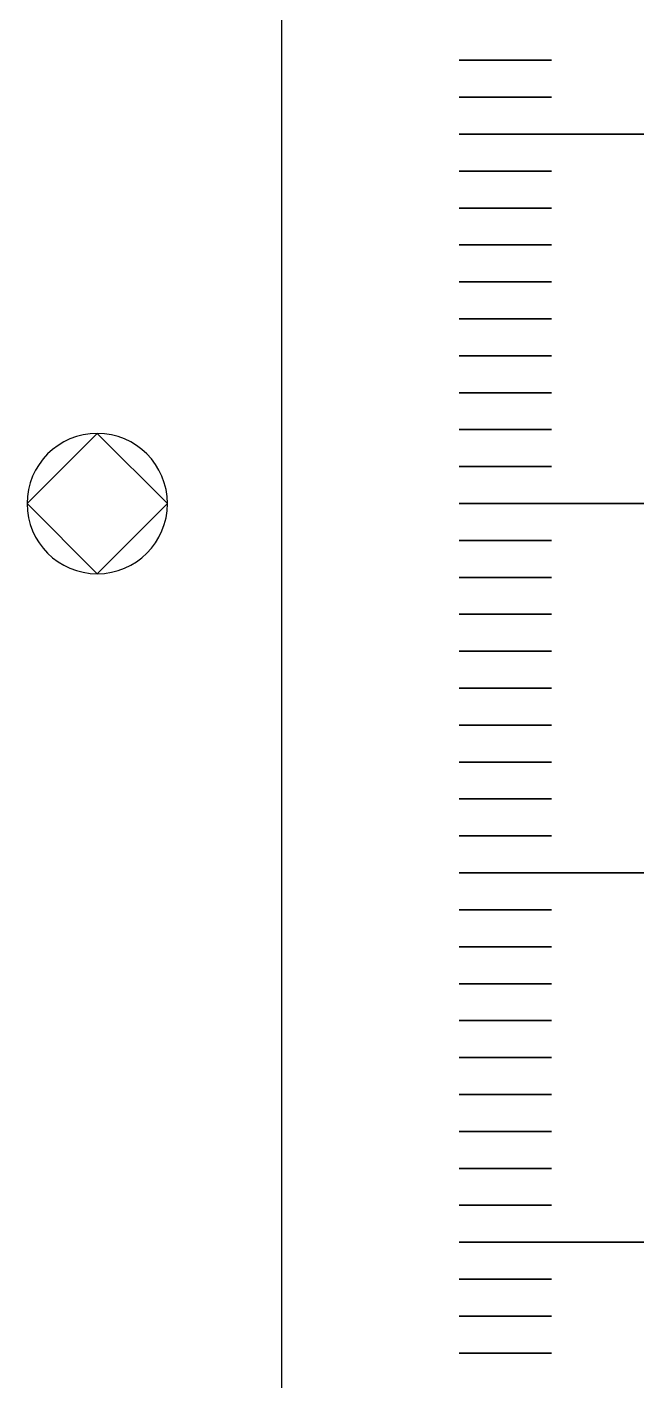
# Model space of a CAD drawing. Header units: inches. Extents: x 0 to 594, y -420 to 0.
# Drawn here: x 264.66 to 281.36, y -69.84 to -33.18 of the extents above; entities that cross this region are included whole.
import ezdxf

# ---------------------------------------------------------------- set-up
doc = ezdxf.new("R2010")
doc.units = ezdxf.units.IN
doc.header["$MEASUREMENT"] = 0

msp = doc.modelspace()

# ---------------------------------------------------------------- linework, layer by layer
at = {"color": 18, "true_color": 0x000000}
for p, q in [((271.562, -246.083), (271.562, -26.083)), ((266.562, -44.183), (264.662, -46.083)), ((268.462, -46.083), (266.562, -44.183)), ((264.662, -46.083), (266.562, -47.983)), ((266.562, -47.983), (268.462, -46.083))]:
    msp.add_line(p, q, dxfattribs=at)
at = {"color": 7, "true_color": 0xffffff}
msp.add_line((271.562, -246.083), (271.562, -26.083), dxfattribs=at)
at = {"color": 152, "true_color": 0x007ac0}
for p, q in [((276.359, -34.081), (278.859, -34.081)), ((278.859, -34.081), (276.359, -34.081)), ((276.359, -35.081), (278.859, -35.081)), ((278.859, -35.081), (276.359, -35.081)), ((276.359, -36.081), (281.359, -36.081)), ((281.359, -36.081), (276.359, -36.081)), ((276.359, -36.081), (278.859, -36.081)), ((278.859, -36.081), (276.359, -36.081)), ((276.359, -37.081), (278.859, -37.081)), ((278.859, -37.081), (276.359, -37.081)), ((276.359, -38.081), (278.859, -38.081)), ((278.859, -38.081), (276.359, -38.081)), ((276.359, -39.081), (278.859, -39.081)), ((278.859, -39.081), (276.359, -39.081)), ((276.359, -40.081), (278.859, -40.081)), ((278.859, -40.081), (276.359, -40.081)), ((276.359, -41.081), (278.859, -41.081)), ((278.859, -41.081), (276.359, -41.081)), ((276.359, -42.081), (278.859, -42.081)), ((278.859, -42.081), (276.359, -42.081)), ((276.359, -43.081), (278.859, -43.081)), ((278.859, -43.081), (276.359, -43.081)), ((276.359, -44.081), (278.859, -44.081)), ((278.859, -44.081), (276.359, -44.081)), ((276.359, -45.081), (278.859, -45.081)), ((278.859, -45.081), (276.359, -45.081)), ((276.359, -46.081), (281.359, -46.081)), ((281.359, -46.081), (276.359, -46.081)), ((276.359, -46.081), (278.859, -46.081)), ((278.859, -46.081), (276.359, -46.081)), ((276.359, -47.081), (278.859, -47.081)), ((278.859, -47.081), (276.359, -47.081)), ((276.359, -48.081), (278.859, -48.081)), ((278.859, -48.081), (276.359, -48.081)), ((276.359, -49.081), (278.859, -49.081)), ((278.859, -49.081), (276.359, -49.081)), ((276.359, -50.081), (278.859, -50.081)), ((278.859, -50.081), (276.359, -50.081)), ((276.359, -51.081), (278.859, -51.081)), ((278.859, -51.081), (276.359, -51.081)), ((276.359, -52.081), (278.859, -52.081)), ((278.859, -52.081), (276.359, -52.081)), ((276.359, -53.081), (278.859, -53.081)), ((278.859, -53.081), (276.359, -53.081)), ((276.359, -54.081), (278.859, -54.081)), ((278.859, -54.081), (276.359, -54.081)), ((276.359, -55.081), (278.859, -55.081)), ((278.859, -55.081), (276.359, -55.081)), ((276.359, -56.081), (281.359, -56.081)), ((281.359, -56.081), (276.359, -56.081)), ((276.359, -56.081), (278.859, -56.081)), ((278.859, -56.081), (276.359, -56.081)), ((276.359, -57.081), (278.859, -57.081)), ((278.859, -57.081), (276.359, -57.081)), ((276.359, -58.081), (278.859, -58.081)), ((278.859, -58.081), (276.359, -58.081)), ((276.359, -59.081), (278.859, -59.081)), ((278.859, -59.081), (276.359, -59.081)), ((276.359, -60.081), (278.859, -60.081)), ((278.859, -60.081), (276.359, -60.081)), ((276.359, -61.081), (278.859, -61.081)), ((278.859, -61.081), (276.359, -61.081)), ((276.359, -62.081), (278.859, -62.081)), ((278.859, -62.081), (276.359, -62.081)), ((276.359, -63.081), (278.859, -63.081)), ((278.859, -63.081), (276.359, -63.081)), ((276.359, -64.081), (278.859, -64.081)), ((278.859, -64.081), (276.359, -64.081)), ((276.359, -65.081), (278.859, -65.081)), ((278.859, -65.081), (276.359, -65.081)), ((276.359, -66.081), (281.359, -66.081)), ((281.359, -66.081), (276.359, -66.081)), ((276.359, -66.081), (278.859, -66.081)), ((278.859, -66.081), (276.359, -66.081)), ((276.359, -67.081), (278.859, -67.081)), ((278.859, -67.081), (276.359, -67.081)), ((276.359, -68.081), (278.859, -68.081)), ((278.859, -68.081), (276.359, -68.081)), ((276.359, -69.081), (278.859, -69.081)), ((278.859, -69.081), (276.359, -69.081))]:
    msp.add_line(p, q, dxfattribs=at)
at = {"color": 18, "true_color": 0x000000}
for start, end in [(90, 180), (0, 90), (180, 270), (270, 0)]:
    msp.add_arc((266.562, -46.083), 1.9, start, end, dxfattribs=at)

doc.saveas('drawing.dxf')
